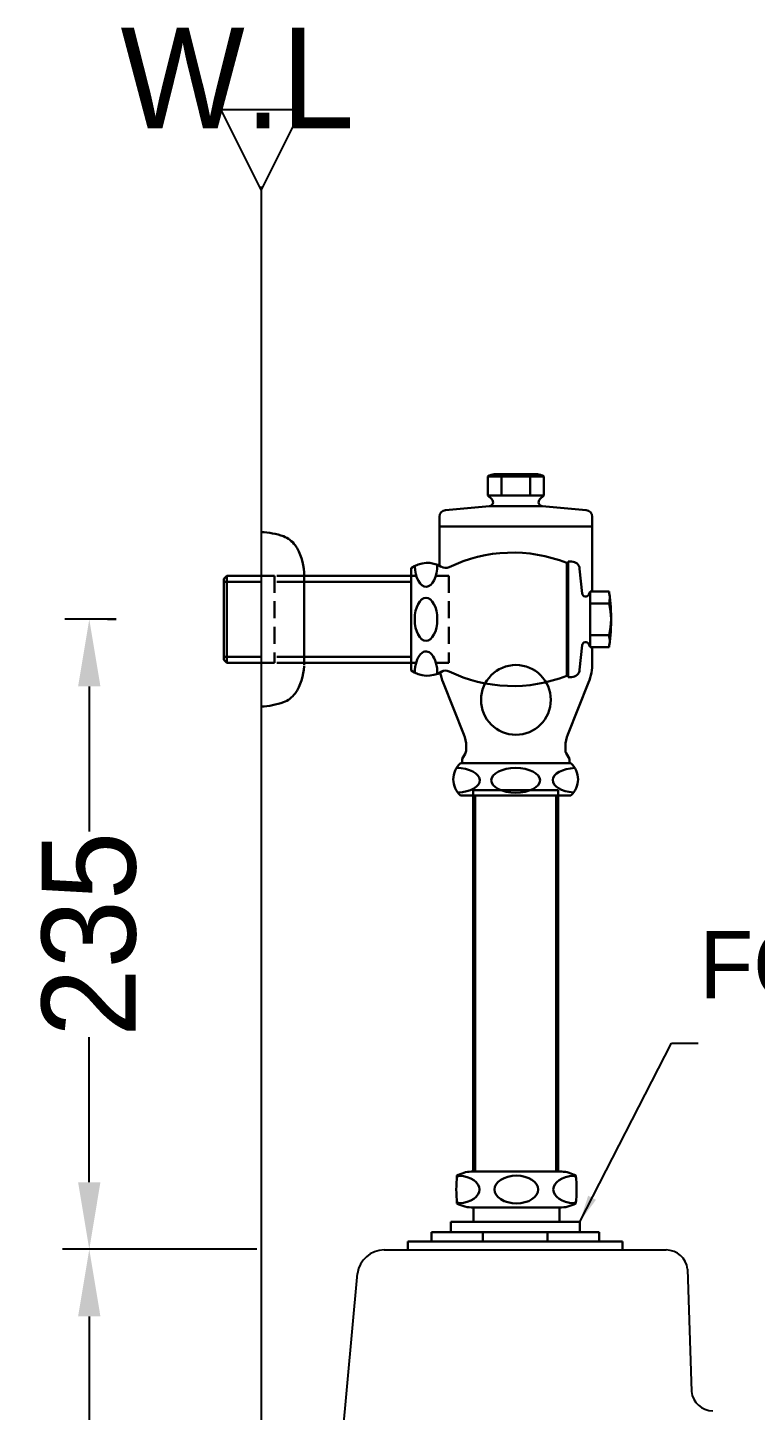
# Model space of a CAD drawing. Extents: x 66585 to 69011, y 58137 to 61568.
# Drawn here: x 67091 to 67362, y 59460 to 59975 of the extents above; entities that cross this region are included whole.
import ezdxf

# ---------------------------------------------------------------- set-up
doc = ezdxf.new("R2010")
doc.units = 0
doc.header["$MEASUREMENT"] = 0
doc.linetypes.add('HIDDEN', pattern=[9.525, 6.35, -3.175])
doc.layers.get('0').update_dxf_attribs({"linetype": 'CONTINUOUS'})
doc.layers.get('Defpoints').update_dxf_attribs({"linetype": 'CONTINUOUS'})
for name, color, linetype in [('001', 7, 'CONTINUOUS'), ('002', 7, 'CONTINUOUS'), ('BU', 7, 'CONTINUOUS'), ('D', 2, 'CONTINUOUS'), ('Dim', 4, 'CONTINUOUS'), ('DIM2', 7, 'CONTINUOUS'), ('HIDDEN', 3, 'HIDDEN')]:
    doc.layers.add(name, color=color, linetype=linetype)
for name, color, linetype, lineweight in [('AM_6', 2, 'CONTINUOUS', 30), ('DWG', 7, 'CONTINUOUS', 25), ('Y', 202, 'CONTINUOUS', 35)]:
    doc.layers.add(name, color=color, linetype=linetype, lineweight=lineweight)
doc.styles.add('____', font='')
doc.styles.add('h', font='', dxfattribs={"height": 30})
doc.styles.get("Standard").update_dxf_attribs({"font": 'txt.shx', "bigfont": 'ghs.shx'})
doc.styles.get('____').set_extended_font_data('굴림')
doc.styles.get('h').set_extended_font_data('Haansoft Batang')
doc.dimstyles.new('MSADIM', dxfattribs={"dimtxt": 35, "dimasz": 25, "dimexe": 10, "dimexo": 7.5, "dimgap": 0.09, "dimtad": 0, "dimtoh": 1, "dimdec": 0, "dimzin": 1, "dimdsep": 46, "dimtxsty": '____', "dimcen": 11.25, "dimadec": 0, "dimazin": 0, "dimtfac": 1, "dimtdec": 4, "dimtix": 1, "dimtmove": 0, "dimatfit": 3, "dimfxl": 0, "dimtolj": 1, "dimtzin": 1, "dimarcsym": 0})
doc.dimstyles.new('SERIM', dxfattribs={"dimscale": 10, "dimtxt": 3, "dimasz": 2, "dimexe": 1, "dimexo": 1.5, "dimgap": 1, "dimtad": 1, "dimtoh": 1, "dimdec": 0, "dimdsep": 46, "dimtxsty": 'h', "dimcen": -0.3, "dimclrt": 2, "dimadec": 0, "dimazin": 0, "dimtfac": 1, "dimtdec": 0, "dimtmove": 1, "dimatfit": 3, "dimfxl": 0, "dimtolj": 1, "dimtzin": 0, "dimarcsym": 0})

# ---------------------------------------------------------------- blocks, each defined once
blk = doc.blocks.new('*D3')
at = {"layer": 'Defpoints', "color": 0}
for p in [(67114.26, 59519.73), (67184.17, 59519.73), (67148.35, 59069.86)]:
    blk.add_point(p, dxfattribs=at)
at = {"layer": 'Dim', "color": 0, "lineweight": -2}
for p, q in [((67176.67, 59519.73), (67104.26, 59519.73)), ((67114.26, 59494.73), (67114.26, 59333.62)), ((67114.26, 59094.86), (67114.26, 59255.98)), ((67140.85, 59069.86), (67104.26, 59069.86))]:
    blk.add_line(p, q, dxfattribs=at)
at = {"layer": 'Dim', "color": 0}
for points in [[(67110.09, 59494.73), (67118.42, 59494.73), (67114.26, 59519.73)], [(67110.09, 59094.86), (67118.42, 59094.86), (67114.26, 59069.86)]]:
    blk.add_solid(points, dxfattribs=at)
at = {"layer": 'Dim', "color": 0, "insert": (67114.26, 59294.8), "char_height": 35, "attachment_point": 5, "rotation": 90, "style": '____'}
blk.add_mtext('\\A1;450', dxfattribs=at)
blk = doc.blocks.new('*D5')
at = {"layer": 'Defpoints', "color": 0}
for p in [(67113.5, 59754.32), (67114.26, 59754.32), (67184.17, 59519.73)]:
    blk.add_point(p, dxfattribs=at)
at = {"layer": 'Dim', "color": 0, "lineweight": -2}
for p, q in [((67121, 59754.32), (67124.26, 59754.32)), ((67114.26, 59729.32), (67114.26, 59675.35)), ((67114.26, 59544.73), (67114.26, 59598.7)), ((67176.67, 59519.73), (67104.26, 59519.73))]:
    blk.add_line(p, q, dxfattribs=at)
at = {"layer": 'Dim', "color": 0}
for points in [[(67110.09, 59729.32), (67118.42, 59729.32), (67114.26, 59754.32)], [(67110.09, 59544.73), (67118.42, 59544.73), (67114.26, 59519.73)]]:
    blk.add_solid(points, dxfattribs=at)
at = {"layer": 'Dim', "color": 0, "insert": (67114.26, 59637.03), "char_height": 35, "attachment_point": 5, "rotation": 90, "style": '____'}
blk.add_mtext('\\A1;235', dxfattribs=at)

msp = doc.modelspace()

# ---------------------------------------------------------------- linework, layer by layer
at = {"lineweight": 30}
for p, q in [((67247.01, 59788.82), (67244.73, 59788.82)), ((67244.73, 59788.82), (67301.73, 59788.82)), ((67257.38, 59688.72), (67257.38, 59690.72)), ((67257.38, 59690.72), (67288.95, 59690.72)), ((67288.95, 59690.72), (67288.95, 59688.72))]:
    msp.add_line(p, q, dxfattribs=at)
at = {"color": 0, "linetype": 'ByBlock', "lineweight": 30}
for p, q in [((67288.95, 59690.72), (67288.95, 59548.71)), ((67257.38, 59548.71), (67257.38, 59619.42)), ((67258.08, 59619.42), (67258.08, 59548.71)), ((67288.25, 59619.42), (67288.25, 59548.71)), ((67233.02, 59522.66), (67233.02, 59519.48)), ((67313.02, 59522.66), (67313.02, 59519.48))]:
    msp.add_line(p, q, dxfattribs=at)
at = {"linetype": 'ByBlock', "lineweight": 30}
msp.add_line((67257.38, 59548.71), (67288.95, 59548.71), dxfattribs=at)
at = {"lineweight": 30}
msp.add_circle((67273.26, 59724.32), 13, dxfattribs=at)
at = {"layer": '001', "color": 7}
for p, q in [((67224.17, 59519.48), (67329.29, 59519.48)), ((67208.56, 59448.33), (67214.25, 59510.72)), ((67337.24, 59512.36), (67338.67, 59466.73))]:
    msp.add_line(p, q, dxfattribs=at)
for centre, radius, start, end in [((67224.17, 59509.48), 10, 90, 172.875), ((67329.29, 59511.48), 8, 6.3395, 90), ((67346.62, 59467.61), 8, 186.3402, 270)]:
    msp.add_arc(centre, radius, start, end, dxfattribs=at)
at = {"layer": '002', "color": 7}
for p, q in [((67193.35, 59944.05), (67163.35, 59944.05)), ((67163.35, 59944.05), (67178.35, 59914.05)), ((67178.35, 59914.05), (67193.35, 59944.05)), ((67178.35, 59915.42), (67178.35, 59069.61))]:
    msp.add_line(p, q, dxfattribs=at)
at = {"layer": 'BU', "color": 7}
for p, q in [((67242.34, 59519.48), (67273.34, 59519.48)), ((67273.34, 59519.48), (67304.34, 59519.48))]:
    msp.add_line(p, q, dxfattribs=at)
at = {"layer": 'D', "color": 0, "lineweight": 30}
for p, q in [((67164.35, 59768.32), (67178.35, 59768.32)), ((67184.2, 59768.32), (67234.23, 59768.32)), ((67178.35, 59740.32), (67164.35, 59740.32)), ((67234.23, 59740.32), (67184.18, 59740.32))]:
    msp.add_line(p, q, dxfattribs=at)
at = {"layer": 'D', "color": 0, "linetype": 'ByBlock', "lineweight": 30}
for p, q in [((67258.08, 59619.42), (67258.08, 59688.72)), ((67288.25, 59619.42), (67288.25, 59688.72))]:
    msp.add_line(p, q, dxfattribs=at)
at = {"layer": 'Dim', "color": 0}
for p, q in [((67178.34, 59812.23), (67178.37, 59747.23)), ((67112.04, 59754.32), (67105.14, 59754.32)), ((67124.26, 59754.32), (67112.04, 59754.32))]:
    msp.add_line(p, q, dxfattribs=at)
at = {"layer": 'DWG', "color": 0, "lineweight": 30}
for p, q in [((67283.62, 59807.51), (67262.83, 59807.51)), ((67262.83, 59807.51), (67262.83, 59800.46)), ((67268.23, 59808.32), (67265.04, 59808.32)), ((67267.87, 59800.46), (67267.87, 59807.51)), ((67268.23, 59808.32), (67278.23, 59808.32)), ((67278.23, 59808.32), (67281.43, 59808.32)), ((67278.58, 59800.46), (67278.58, 59807.51)), ((67283.62, 59807.51), (67283.62, 59800.46)), ((67247.01, 59795.02), (67263.36, 59796.45)), ((67262.83, 59800.46), (67283.62, 59800.46)), ((67264.29, 59799), (67262.83, 59800.46)), ((67263.36, 59796.45), (67283.1, 59796.45)), ((67282.17, 59799), (67283.62, 59800.46)), ((67299.44, 59795.02), (67283.1, 59796.45)), ((67244.73, 59785.32), (67244.73, 59792.53)), ((67301.73, 59785.32), (67301.73, 59792.53)), ((67244.73, 59774.28), (67244.73, 59785.32)), ((67301.73, 59764.71), (67301.73, 59785.32)), ((67292.73, 59770.57), (67292.73, 59775.82)), ((67292.73, 59775.82), (67294.02, 59775.82)), ((67164.35, 59769.42), (67165.5, 59770.57)), ((67164.35, 59769.42), (67165.5, 59770.57)), ((67165.5, 59770.57), (67165.5, 59769.42)), ((67178.35, 59770.57), (67165.5, 59770.57)), ((67165.5, 59770.57), (67165.5, 59769.42)), ((67234.23, 59770.57), (67184.21, 59770.57)), ((67194.31, 59737.21), (67194.33, 59771.71)), ((67234.23, 59769.47), (67234.23, 59773.32)), ((67234.23, 59770.97), (67234.23, 59770.57)), ((67234.23, 59769.42), (67234.23, 59770.57)), ((67292.23, 59773.07), (67292.23, 59775.32)), ((67292.23, 59735.57), (67292.23, 59773.07)), ((67292.23, 59770.57), (67292.73, 59770.57)), ((67292.73, 59738.07), (67292.73, 59770.57)), ((67297, 59773.12), (67297.93, 59763.99)), ((67164.35, 59768.32), (67164.35, 59769.42)), ((67164.35, 59769.42), (67164.35, 59768.32)), ((67164.35, 59768.32), (67164.35, 59769.42)), ((67164.35, 59769.42), (67164.35, 59768.32)), ((67164.35, 59740.32), (67164.35, 59768.32)), ((67165.5, 59769.42), (67165.5, 59738.07)), ((67234.23, 59735.32), (67234.23, 59769.42)), ((67300.95, 59764.71), (67300.4, 59763.56)), ((67300.95, 59764.71), (67300.95, 59743.93)), ((67307.95, 59764.71), (67300.95, 59764.71)), ((67300.95, 59760.2), (67307.95, 59760.2)), ((67164.35, 59754.32), (67164.35, 59739.22)), ((67164.35, 59754.32), (67164.35, 59739.22)), ((67164.35, 59754.32), (67164.35, 59739.22)), ((67297, 59735.51), (67297.93, 59744.65)), ((67300.95, 59743.93), (67300.4, 59745.08)), ((67300.95, 59748.43), (67307.95, 59748.43)), ((67164.35, 59739.22), (67164.35, 59740.32)), ((67307.95, 59743.93), (67300.95, 59743.93)), ((67301.73, 59738.17), (67301.73, 59743.93)), ((67164.35, 59739.22), (67165.5, 59738.07)), ((67165.5, 59738.07), (67178.35, 59738.07)), ((67184.18, 59738.07), (67234.23, 59738.07)), ((67234.23, 59739.22), (67234.23, 59738.07)), ((67234.23, 59737.67), (67234.23, 59738.07)), ((67292.23, 59738.07), (67292.73, 59738.07)), ((67292.23, 59733.32), (67292.23, 59735.57)), ((67292.73, 59738.07), (67292.73, 59732.82)), ((67246.16, 59730.74), (67253.87, 59711.46)), ((67300.3, 59730.74), (67292.58, 59711.46)), ((67292.73, 59732.82), (67294.02, 59732.82)), ((67253.23, 59702.32), (67254.32, 59704.22)), ((67254.73, 59705.72), (67254.73, 59707.01)), ((67291.73, 59705.72), (67291.73, 59707.01)), ((67291.73, 59705.45), (67291.73, 59705.82)), ((67293.23, 59702.32), (67291.99, 59704.45)), ((67252.63, 59700.72), (67254.02, 59700.72)), ((67253.23, 59702.32), (67253.23, 59700.72)), ((67254.02, 59700.72), (67292.32, 59700.72)), ((67293.71, 59700.72), (67292.32, 59700.72)), ((67293.23, 59700.72), (67293.23, 59702.32)), ((67257.38, 59688.72), (67252.63, 59688.72)), ((67257.38, 59688.72), (67288.95, 59688.72)), ((67288.95, 59688.72), (67293.71, 59688.72))]:
    msp.add_line(p, q, dxfattribs=at)
at = {"layer": 'DWG', "color": 0, "linetype": 'ByBlock', "lineweight": 30}
for p, q in [((67257.38, 59619.42), (67257.38, 59688.72)), ((67288.95, 59619.42), (67288.95, 59688.72))]:
    msp.add_line(p, q, dxfattribs=at)
at = {"layer": 'DWG', "color": 0, "lineweight": 30}
for centre, radius, start, end in [((67265.35, 59804.03), 4.3, 54.1266, 125.8734), ((67273.23, 59790.08), 18.24, 72.9261, 107.0739), ((67281.1, 59804.04), 4.29, 54.071, 125.929), ((67263.23, 59797.94), 1.5, 275, 45), ((67283.23, 59797.94), 1.5, 135, 265), ((67247.23, 59792.53), 2.5, 95, 180), ((67299.23, 59792.53), 2.5, 0, 85), ((67176.85, 59756.86), 30, 70.9929, 87.134), ((67183.01, 59775.9), 10, 37.1965, 68.8073), ((67174.35, 59770.82), 20, 2.5641, 33.7923), ((67272.09, 59724.49), 54.68, 68.3899, 115.7555), ((67294.02, 59772.82), 3, 5.8234, 90), ((67240.25, 59765.34), 10, 58.5853, 127.05), ((67247.03, 59776.43), 3, 238.5853, 295.7555), ((67299.23, 59764.12), 1.3, 185.8232, 334.4413), ((67238.73, 59754.32), 70, 4.4244, 8.5378), ((67298.33, 59762.57), 9.91, 346.1494, 359.9521), ((67286.02, 59754.32), 22.71, 344.9804, 15.0196), ((67238.73, 59754.32), 70, 0, 4.4244), ((67238.73, 59754.32), 70, 355.5756, 0), ((67299.23, 59744.52), 1.3, 25.5587, 174.1768), ((67238.73, 59754.32), 70, 351.4622, 355.5756), ((67295.9, 59745.74), 12.35, 1.6397, 12.5795), ((67174.35, 59737.82), 20, 326.2077, 357.4359), ((67240.25, 59743.3), 10, 232.95, 301.4147), ((67264.73, 59738.17), 20, 190.4819, 201.8014), ((67247.03, 59732.21), 3, 64.2445, 121.4147), ((67272.09, 59784.15), 54.68, 244.2445, 291.6101), ((67294.02, 59735.82), 3, 270, 354.1766), ((67281.73, 59738.17), 20, 338.1986, 0), ((67183.01, 59732.74), 10, 291.1927, 322.8035), ((67176.85, 59751.78), 30, 272.866, 289.0071), ((67242.73, 59707.01), 12, 0, 21.8014), ((67303.73, 59707.01), 12, 158.1986, 180), ((67251.73, 59705.72), 3, 330, 0), ((67293.73, 59705.45), 2, 180, 210), ((67257.92, 59694.72), 8, 131.4096, 228.5904), ((67288.42, 59694.72), 8, 311.4096, 48.5904)]:
    msp.add_arc(centre, radius, start, end, dxfattribs=at)
for centre, major_axis, ratio, start_param, end_param in [((67239.76, 59774.47), (0, -8.02), 0.523213, 4.750474, 7.873767), ((67239.76, 59734.35), (0, -8.02), 0.523213, 1.527604, 4.697404), ((67250.75, 59694.38), (-9.09, 0), 0.507494, 1.666917, 4.668717), ((67296.09, 59694.38), (-9.09, 0), 0.507494, 4.810754, 7.704268)]:
    msp.add_ellipse(centre, major_axis=major_axis, ratio=ratio, start_param=start_param, end_param=end_param, dxfattribs=at)
for centre, major_axis, ratio in [((67239.76, 59754.32), (0, -8.02), 0.523213), ((67273.17, 59694.38), (-9.09, 0), 0.507494)]:
    msp.add_ellipse(centre, major_axis=major_axis, ratio=ratio, dxfattribs=at)
at = {"layer": 'HIDDEN', "color": 0, "lineweight": 30}
for p, q in [((67178.35, 59770.57), (67183.35, 59770.57)), ((67183.35, 59770.57), (67183.35, 59738.07)), ((67234.23, 59770.57), (67235.98, 59770.57)), ((67243.53, 59770.57), (67248.23, 59770.57)), ((67248.23, 59770.57), (67248.23, 59738.07)), ((67178.35, 59738.07), (67183.35, 59738.07)), ((67234.23, 59738.07), (67236.15, 59738.07)), ((67243.36, 59738.07), (67248.23, 59738.07))]:
    msp.add_line(p, q, dxfattribs=at)
at = {"layer": 'Y', "color": 0, "linetype": 'ByBlock', "lineweight": 30}
for p, q in [((67290.31, 59548.68), (67256.58, 59548.68)), ((67289.88, 59548.68), (67257.02, 59548.68)), ((67251.05, 59542), (67251.05, 59542)), ((67290.3, 59535.32), (67256.59, 59535.32)), ((67257.45, 59535.32), (67257.45, 59530.02)), ((67289.45, 59530.02), (67289.45, 59535.32)), ((67257.45, 59530.02), (67248.96, 59530.02)), ((67248.96, 59530.02), (67248.96, 59526.08)), ((67257.45, 59530.02), (67289.45, 59530.02)), ((67288.59, 59530.02), (67297.07, 59530.02)), ((67297.07, 59530.02), (67297.07, 59526.08)), ((67248.96, 59526.08), (67241.79, 59526.08)), ((67241.79, 59526.08), (67241.79, 59522.66)), ((67248.96, 59526.08), (67273.02, 59526.08)), ((67260.99, 59526.08), (67260.99, 59522.66)), ((67297.07, 59526.08), (67273.02, 59526.08)), ((67285.04, 59526.08), (67285.04, 59522.66)), ((67297.07, 59526.08), (67304.25, 59526.08)), ((67304.25, 59526.08), (67304.25, 59522.66)), ((67273.02, 59522.66), (67233.02, 59522.66)), ((67273.02, 59522.66), (67313.02, 59522.66))]:
    msp.add_line(p, q, dxfattribs=at)
for centre, radius, start, end in [((67305.21, 59542), 54.16, 174.5336, 185.4654), ((67252.17, 59546.19), 0.953, 89.0877, 175.4414), ((67257.02, 59537.2), 11.48, 92.1641, 119.8999), ((67289.88, 59537.2), 11.48, 60.1001, 87.8359), ((67294.72, 59546.19), 0.953, 4.5586, 90.9123), ((67241.69, 59542), 54.15, 354.5333, 5.4667), ((67252.17, 59537.81), 0.953, 184.5567, 270.9105), ((67257.02, 59546.79), 11.48, 240.1001, 272.1409), ((67289.88, 59546.79), 11.48, 267.8591, 299.8999), ((67294.73, 59537.81), 0.953, 269.0895, 355.4433)]:
    msp.add_arc(centre, radius, start, end, dxfattribs=at)
for ratio, start_param, end_param in [(0.632635, 4.741671, 4.741672), (0.632626, 1.650273, 4.632654)]:
    msp.add_ellipse((67251.53, 59542), major_axis=(-8.16, 0), ratio=ratio, start_param=start_param, end_param=end_param, dxfattribs=at)
msp.add_ellipse((67273.45, 59542), major_axis=(-8.16, 0), ratio=0.632635, dxfattribs=at)
at = {"layer": 'Y', "color": 0, "linetype": 'ByBlock', "lineweight": 30, "extrusion": (0, 0, -1)}
msp.add_ellipse((67295.36, 59542), major_axis=(8.16, 0), ratio=0.632626, start_param=1.650273, end_param=4.632654, dxfattribs=at)

# ---------------------------------------------------------------- texts
at = {"layer": 'AM_6', "color": 0, "insert": (67341.68, 59625.52), "char_height": 25, "attachment_point": 4, "style": 'h'}
msp.add_mtext('{\\fGulim|b0|i0|c129|p50;FC-111P}', dxfattribs=at)
at = {"layer": 'DIM2', "color": 0, "insert": (67125.9, 59937.13), "char_height": 37.5, "width": 123.7113, "attachment_point": 7, "line_spacing_factor": 0.963855}
msp.add_mtext('\\f굴림;W.L', dxfattribs=at)

# ---------------------------------------------------------------- dimensions: what is measured, and where the dimension line sits
at = {"layer": 'Dim', "color": 0}
dim = msp.add_linear_dim(base=(67114.26, 59754.32), p1=(67184.17, 59519.73), p2=(67113.5, 59754.32), angle=270, dimstyle='MSADIM', dxfattribs=at)
dim.commit()
dim.dimension.update_dxf_attribs({"geometry": '*D5', "text_midpoint": (67114.26, 59637.03)})
dim = msp.add_linear_dim(base=(67114.26, 59519.73), p1=(67148.35, 59069.86), p2=(67184.17, 59519.73), angle=270, dimstyle='MSADIM', dxfattribs=at)
dim.commit()
dim.dimension.update_dxf_attribs({"geometry": '*D3', "text_midpoint": (67114.26, 59294.8), "dimtype": 160})

# ---------------------------------------------------------------- leaders
msp.add_leader([(67297.07, 59530.02), (67331.2, 59596.48), (67341.2, 59596.48)], dimstyle='SERIM', override={"dimscale": 5, "dimse1": 1}, dxfattribs=at)

doc.saveas('drawing.dxf')
